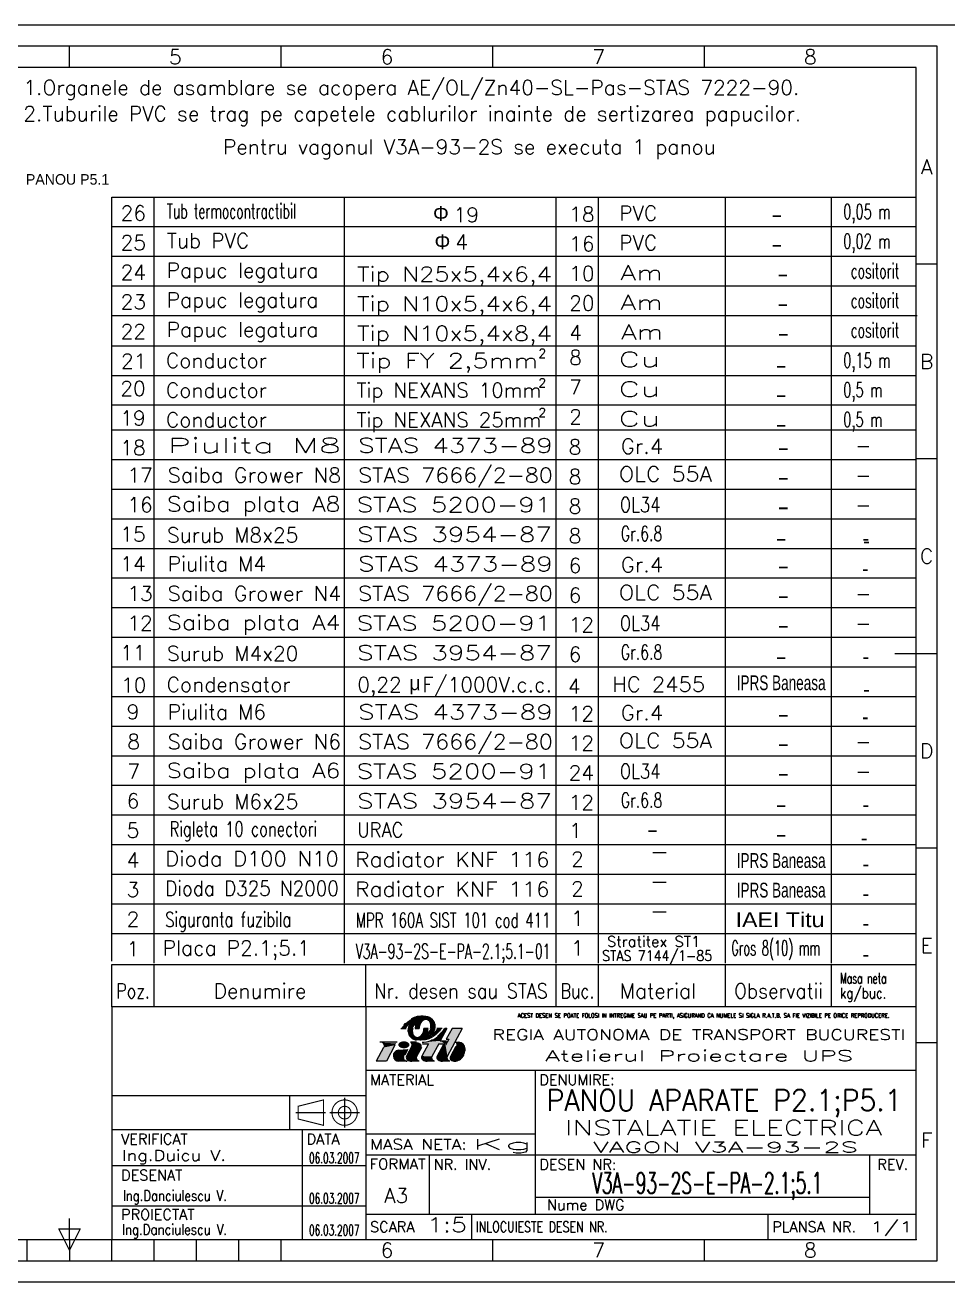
# Model space of a CAD drawing. Header units: millimetres. Extents: x 12 to 642, y 25 to 322.
# Drawn here: x 211.7 to 429.6, y 24.5 to 321.5 of the extents above; entities that cross this region are included whole.
import ezdxf
from ezdxf.enums import TextEntityAlignment as Align

# ---------------------------------------------------------------- set-up
doc = ezdxf.new("R2010")
doc.units = ezdxf.units.MM
doc.layers.add('LIN_GR', color=3, linetype='Continuous')
doc.layers.add('LIN_SUB', color=7, linetype='Continuous')
doc.styles.add('ISO', font='SIMPLEX.shx')
doc.styles.add('ISOCP', font='SIMPLEX.SHX')
doc.styles.add('ROMANC', font='romanc')

# ---------------------------------------------------------------- blocks, each defined once
blk = doc.blocks.new('ind3_12')
at = {"color": 70}
for p, q in [((0, 55), (-190, 55)), ((-190, 55), (-190, 0)), ((-130, 55), (-130, 0)), ((-130, 40), (0, 40)), ((-190, 26), (-130, 26))]:
    blk.add_line(p, q, dxfattribs=at)
at = {"color": 40}
for p, q in [((-121.71, 49.9), (-120.46, 49.9)), ((-118.34, 49.9), (-117.36, 49.9)), ((-115.31, 49.9), (-116.29, 49.9)), ((-111.94, 49.9), (-113.19, 49.9)), ((-112.95, 48.16), (-112.68, 48.4)), ((-112.68, 48.4), (-112.61, 48.47)), ((-110.84, 49.9), (-112.41, 46.97)), ((-110.84, 49.9), (-111.36, 49.9)), ((-109.64, 49.9), (-111.01, 47.32)), ((-107.23, 49.9), (-110.77, 43.26)), ((-107.23, 49.9), (-109.64, 49.9)), ((-125.82, 45.38), (-127.54, 42.15)), ((-122.56, 46.63), (-126.68, 46.63)), ((-123.11, 45.94), (-125.13, 42.15)), ((-120.12, 44.91), (-120.81, 43.6)), ((-119.12, 45.67), (-120.36, 43.36)), ((-118.05, 46.63), (-119.46, 46.63)), ((-116.85, 45.42), (-118, 43.26)), ((-115.18, 46.28), (-116.74, 43.36)), ((-116.7, 46.63), (-116.29, 46.65)), ((-116.6, 46.28), (-115.18, 46.28)), ((-116.29, 46.65), (-115.69, 46.73)), ((-115.69, 46.73), (-115.27, 46.82)), ((-115.27, 46.82), (-114.78, 46.97)), ((-114.78, 46.97), (-114.27, 47.24)), ((-112.77, 46.28), (-114.38, 43.26)), ((-111.75, 45.93), (-113.13, 43.36)), ((-112.77, 46.28), (-111.36, 46.28)), ((-112.41, 46.97), (-110.99, 46.97)), ((-111.75, 45.93), (-111.15, 45.93)), ((-110.99, 46.97), (-111.36, 46.28)), ((-110.41, 47.32), (-111.15, 45.93)), ((-111.01, 47.32), (-110.41, 47.32)), ((-108.74, 45.59), (-109.99, 43.26)), ((-108.78, 46.63), (-108.09, 46.63)), ((-125.13, 42.15), (-127.54, 42.15)), ((-120.23, 42.15), (-122.21, 42.15)), ((-117.39, 42.15), (-119.15, 42.15)), ((-117.39, 42.15), (-117.72, 42.33)), ((-113.77, 42.15), (-115.53, 42.15)), ((-113.77, 42.15), (-114.1, 42.33)), ((-110.16, 42.15), (-111.92, 42.15)), ((-110.16, 42.15), (-110.49, 42.33))]:
    blk.add_line(p, q, dxfattribs=at)
at = {"color": 240}
for p, q in [((-90, 40), (-90, 6)), ((-130, 34), (-190, 34)), ((-148, 34), (-148, 26)), ((-135, 33.5), (-135, 26.5)), ((-146.5, 30), (-139.5, 30)), ((-138.5, 30), (-131.5, 30)), ((-145, 26), (-145, 0)), ((-130, 25), (-90, 25)), ((-130, 20), (0, 20)), ((-115, 20), (-115, 6)), ((-11, 20), (-11, 6)), ((-190, 17.5), (-130, 17.5)), ((-90, 10), (-11, 10)), ((-190, 8), (-130, 8)), ((-130, 6), (0, 6)), ((-105, 6), (-105, 0)), ((-35, 6), (-35, 0))]:
    blk.add_line(p, q, dxfattribs=at)
at = {"color": 40}
for points in [[(-114.74, 49.9, 0.04888), (-114.64, 50.37, 0.067418), (-114.64, 50.71, 0.012512), (-114.71, 51.12, 0.046313), (-114.74, 51.23, 0.02866), (-114.83, 51.43, 0.04799), (-114.9, 51.53, 0.027533), (-115.01, 51.65, 0.02878), (-115.12, 51.74, 0.020408), (-115.27, 51.85, 0.028785), (-115.38, 51.91, 0.02307), (-115.48, 51.96, 0.025276), (-115.58, 51.99, 0.029587), (-115.69, 52.01, 0.0261), (-115.8, 52.02, 0.034106), (-115.93, 52.02, 0.03305), (-116.05, 52, 0.031407), (-116.17, 51.97, 0.027201), (-116.3, 51.91, 0.027571), (-116.45, 51.82, 0.032433), (-116.58, 51.73, 0.017982), (-116.7, 51.62, 0.025528), (-116.79, 51.53, 0.009898), (-116.89, 51.41, 0.014131), (-116.96, 51.31, 0.005952), (-117.02, 51.22, 0.007874), (-117.06, 51.15, 0.013516), (-117.13, 51.03, 0.012262), (-117.2, 50.9, 0.010996), (-117.25, 50.78, 0.020912), (-117.28, 50.71, 0.006638), (-117.28, 50.69, 0.003922), (-117.3, 50.64, 0.014081), (-117.33, 50.52, 0.011261), (-117.36, 50.37, 0.018498), (-117.36, 50.34, 0.00311), (-117.38, 50.18, 0.039527), (-117.38, 50.07, 0.0256), (-117.36, 49.9)], [(-113.68, 49.9, 0.047001), (-113.61, 50.39, 0.072657), (-113.64, 50.71, 0.024176), (-113.81, 51.3, 0.05712), (-113.92, 51.53, 0.02409), (-114.05, 51.71, 0.014395), (-114.28, 51.99, 0.046768), (-114.45, 52.15, 0.031027), (-114.74, 52.35)], [(-119.97, 49.9, 0.047001), (-120.05, 49.4, 0.072657), (-120.01, 49.08, 0.024176), (-119.84, 48.49, 0.05712), (-119.73, 48.26, 0.02409), (-119.6, 48.09, 0.014395), (-119.38, 47.81, 0.046768), (-119.2, 47.65, 0.031027), (-118.91, 47.44)], [(-118.91, 49.9, 0.04888), (-119.02, 49.43, 0.067418), (-119.01, 49.08, 0.012512), (-118.94, 48.67, 0.046313), (-118.91, 48.56, 0.02866), (-118.82, 48.37, 0.04799), (-118.75, 48.26, 0.027533), (-118.64, 48.15, 0.02878), (-118.53, 48.05, 0.020408), (-118.39, 47.95, 0.028785), (-118.28, 47.88, 0.02307), (-118.17, 47.84, 0.025276), (-118.07, 47.8, 0.029587), (-117.97, 47.78, 0.0261), (-117.85, 47.77, 0.034106), (-117.73, 47.77, 0.03305), (-117.6, 47.79, 0.031407), (-117.48, 47.83, 0.027201), (-117.36, 47.88, 0.027571), (-117.2, 47.97, 0.032433), (-117.07, 48.06, 0.017982), (-116.95, 48.18, 0.025528), (-116.87, 48.26, 0.009898), (-116.76, 48.39, 0.014131), (-116.7, 48.48, 0.005952), (-116.63, 48.57, 0.007874), (-116.59, 48.64, 0.013516), (-116.52, 48.76, 0.012262), (-116.45, 48.9, 0.010996), (-116.4, 49.02, 0.020912), (-116.38, 49.08, 0.006638), (-116.37, 49.11, 0.003922), (-116.35, 49.16, 0.014081), (-116.32, 49.28, 0.011261), (-116.29, 49.42, 0.018498), (-116.29, 49.45, 0.00311), (-116.27, 49.61, 0.039527), (-116.27, 49.73, 0.0256), (-116.29, 49.9)]]:
    blk.add_lwpolyline(points, format="xyb", dxfattribs=at)
at = {"color": 40, "flags": 128}
blk.add_lwpolyline([(-108.71, 42.18, 0.07519), (-108.1, 42.37, 0.103495), (-107.27, 43.01, 0.091904), (-106.74, 43.94, 0.085107), (-106.54, 45.08, 0.085107)], format="xyb", dxfattribs=at)
at = {"color": 240}
for points in [[(-146, 31.5, 0.25, 0.25, 0), (-140, 33, 0.25, 0.25, 0), (-140, 27, 0.25, 0.25, 0), (-146, 28.5, 0.25, 0.25, 0)], [(-135, 31.5, 0.25, 0.25, 1), (-135, 28.5, 0.25, 0.25, 1)]]:
    blk.add_lwpolyline(points, format="xyseb", close=True, dxfattribs=at)
blk.add_lwpolyline([(-135, 33, 0.25, 0.25, 1), (-135, 27, 0.25, 0.25, 1), (-135, 33, 0.25, 0.25, 1)], format="xyseb", dxfattribs=at)
at = {"color": 40}
for centre, radius, start, end in [((-96.55, 26.7), 34.29, 134.6817, 135.4865), ((-117.71, 49.53), 2.3, 144.0002, 170.76), ((-117.8, 49.83), 2.74, 113.911, 122.24), ((-115.81, 45.34), 7.65, 108.9325, 113.911), ((-115.07, 49.86), 3.27, 161.7905, 179.2848), ((-117.59, 50.52), 2.17, 96.8211, 108.9325), ((-116.41, 40.67), 12.1, 91.6964, 96.8211), ((-116.61, 47.25), 5.51, 78.6042, 91.6964), ((-116, 50.28), 2.42, 58.8019, 78.6042), ((-118.58, 49.94), 3.27, 341.7905, 359.2848), ((-115.94, 50.27), 2.3, 324.0002, 350.76), ((-145.94, 81.79), 47.13, 315, 315.973), ((-113.12, 49.86), 0.893, 316.8981, 318.6566), ((-115.09, 51.98), 4.23, 315.973, 321.3402), ((-122.28, 57.73), 13.43, 321.3402, 324.353), ((-122.21, 43.44), 1.29, 94.5979, 270), ((-177.94, 750.15), 707.62, 274.50891, 274.68697), ((-119.73, 46), 0.689, 331.9275, 66.4849), ((-117.66, 49.52), 2.42, 238.8019, 258.6042), ((-108.09, 45.08), 1.55, 0, 90), ((-120.23, 42.84), 0.689, 201.8729, 270), ((-119.75, 43.03), 0.689, 151.9275, 234.4615), ((-119.15, 43.87), 1.72, 234.4615, 270), ((-117.39, 42.94), 0.689, 151.9275, 241.9275), ((-116.14, 43.03), 0.689, 151.9275, 234.4615), ((-115.53, 43.87), 1.72, 234.4615, 270), ((-113.78, 42.94), 0.689, 151.9275, 241.9275), ((-112.52, 43.03), 0.689, 151.9275, 234.4615), ((-111.92, 43.87), 1.72, 234.4615, 270), ((-110.16, 42.94), 0.689, 151.9275, 241.9275), ((-109.38, 42.94), 0.689, 151.9275, 242.7821), ((-108.99, 43.7), 1.55, 242.7821, 280.2311)]:
    blk.add_arc(centre, radius, start, end, dxfattribs=at)
blk.add_point((0, 0))
for points in [[(-121.71, 49.9), (-120.46, 49.9), (-121.21, 50.52), (-120.18, 50.33)], [(-121.21, 50.52), (-120.18, 50.33), (-120.72, 51.03), (-119.93, 50.59)], [(-120.72, 51.03), (-119.93, 50.59), (-120.22, 51.49), (-119.57, 50.88)], [(-120.22, 51.49), (-119.57, 50.88), (-119.6, 51.93), (-118.18, 50.88)], [(-119.57, 50.88), (-118.18, 50.88), (-119.84, 50.38), (-118.6, 50.45)], [(-119.6, 51.93), (-118.18, 50.88), (-118.87, 52.35), (-118.18, 50.88)], [(-118.87, 52.35), (-118.18, 50.88), (-118.21, 52.6), (-118.18, 50.88)], [(-117.31, 50.61), (-118.27, 50.54), (-117.37, 50.27), (-118.32, 50.22)], [(-117.09, 51.1), (-118.18, 50.88), (-117.31, 50.61), (-118.27, 50.54)], [(-118.21, 52.6), (-118.18, 50.88), (-117.81, 52.68), (-118.18, 50.88)], [(-116.87, 52.76), (-118.18, 50.88), (-116.31, 52.75), (-118.18, 50.88)], [(-117.81, 52.68), (-118.18, 50.88), (-116.87, 52.76), (-118.18, 50.88)], [(-116.08, 51.99), (-116.31, 52.75), (-116.62, 51.7), (-118.18, 50.88)], [(-116.62, 51.7), (-118.18, 50.88), (-117.09, 51.1), (-118.18, 50.88)], [(-115.84, 51.99), (-116.08, 51.99), (-116.32, 51.86)], [(-116.31, 52.75), (-115.41, 52.63), (-115.84, 52.71)], [(-115.54, 51.98), (-115.41, 52.63), (-116.08, 51.99), (-116.31, 52.75)], [(-115.84, 51.99), (-115.54, 51.98), (-115.91, 51.97), (-115.51, 51.96)], [(-115.73, 51.96), (-115.33, 51.85), (-115.51, 51.96)], [(-115.09, 51.72), (-114.87, 52.42), (-115.54, 51.98), (-115.41, 52.63)], [(-115.41, 52.63), (-114.87, 52.42), (-115.11, 52.53)], [(-114.87, 51.48), (-114.18, 51.87), (-115.09, 51.72), (-114.87, 52.42)], [(-114.87, 52.42), (-114.18, 51.87), (-114.48, 52.17)], [(-114.68, 50.99), (-113.86, 51.41), (-114.87, 51.48), (-114.18, 51.87)], [(-114.63, 50.55), (-113.67, 50.85), (-114.68, 50.99), (-113.86, 51.41)], [(-114.65, 50.25), (-113.62, 50.26), (-114.63, 50.55), (-113.67, 50.85)], [(-113.67, 50.85), (-113.62, 50.26), (-113.61, 50.56)], [(-119.97, 49.9), (-118.91, 49.9), (-120.05, 49.4), (-119, 49.53)], [(-120.05, 49.4), (-119, 49.53), (-119.94, 48.79), (-119, 49.02)], [(-120.05, 49.4), (-119.94, 48.79), (-120.04, 49.24)], [(-120.04, 49.24), (-119.94, 48.79), (-120.03, 49.13)], [(-119.84, 50.38), (-118.6, 50.45), (-119.97, 49.9), (-118.91, 49.9)], [(-119.94, 48.79), (-119, 49.02), (-119.72, 48.25), (-118.92, 48.6)], [(-119.72, 48.25), (-118.92, 48.6), (-119.33, 47.76), (-118.75, 48.27)], [(-119.33, 47.76), (-118.75, 48.27), (-118.77, 47.37), (-118.43, 47.98)], [(-118.77, 47.37), (-118.43, 47.98), (-118.32, 47.19), (-118.12, 47.82)], [(-117.37, 50.27), (-118.32, 50.22), (-117.36, 49.9), (-118.34, 49.9)], [(-118.32, 47.19), (-118.12, 47.82), (-117.71, 47.07), (-117.72, 47.77)], [(-117.71, 47.07), (-117.72, 47.77), (-117.14, 47.03), (-117.33, 47.9)], [(-117.14, 47.03), (-117.33, 47.9), (-116.45, 47.06), (-117.04, 48.09)], [(-116.45, 47.06), (-117.04, 48.09), (-115.94, 47.1), (-116.74, 48.42)], [(-116.7, 48.48), (-115.12, 47.31), (-116.74, 48.42)], [(-116.7, 48.48), (-116.7, 48.48), (-116.74, 48.42)], [(-115.94, 47.1), (-116.74, 48.42), (-115.12, 47.31), (-116.74, 48.42)], [(-116.45, 48.9), (-115.12, 47.31), (-116.7, 48.48)], [(-116.4, 49.03), (-115.48, 48.92), (-116.45, 48.9), (-115.12, 47.31)], [(-116.29, 49.44), (-115.35, 49.44), (-116.4, 49.03), (-115.48, 48.92)], [(-116.29, 49.9), (-115.31, 49.9), (-116.29, 49.44), (-115.35, 49.44)], [(-115.48, 48.92), (-114.09, 48.92), (-115.01, 49.4), (-113.85, 49.33)], [(-115.48, 48.92), (-114.59, 48.13), (-115.12, 47.31)], [(-115.48, 48.92), (-114.09, 48.92), (-114.18, 47.78), (-115.12, 47.31)], [(-115.01, 49.4), (-113.85, 49.33), (-114.75, 49.87), (-113.72, 49.72)], [(-114.75, 49.87), (-113.72, 49.72), (-114.65, 50.25), (-113.62, 50.26)], [(-114.09, 48.92), (-114.18, 47.78), (-114.59, 48.13)], [(-114.09, 48.92), (-113.61, 48.17), (-114.18, 47.78)], [(-113.69, 49.23), (-112.95, 48.75), (-114.09, 48.92), (-113.61, 48.17)], [(-113.49, 47.75), (-113.9, 47.46), (-112.41, 46.97)], [(-113.4, 49.55), (-112.44, 49.28), (-113.69, 49.23), (-112.95, 48.75)], [(-113.03, 48.1), (-112.41, 46.97), (-113.49, 47.75), (-112.41, 46.97)], [(-113.19, 49.9), (-111.94, 49.9), (-113.4, 49.55), (-112.44, 49.28)], [(-112.65, 48.42), (-112.41, 46.97), (-113.03, 48.1), (-112.41, 46.97)], [(-112.22, 48.86), (-112.41, 46.97), (-112.65, 48.42), (-112.41, 46.97)], [(-111.36, 49.9), (-110.84, 49.9), (-111.76, 49.37), (-112.41, 46.97)], [(-111.76, 49.37), (-112.41, 46.97), (-112.22, 48.86), (-112.41, 46.97)], [(-110.41, 47.32), (-107.23, 49.9), (-111.15, 45.93), (-110.73, 43.34)], [(-109.64, 49.9), (-107.23, 49.9), (-111.01, 47.32), (-110.41, 47.32)], [(-125.82, 45.38), (-123.11, 45.94), (-127.54, 42.15), (-125.13, 42.15)], [(-126.68, 46.63), (-122.56, 46.63), (-126.26, 46.53), (-122.84, 46.34)], [(-126.26, 46.53), (-122.84, 46.34), (-125.96, 46.29), (-123.05, 46.05)], [(-123.05, 46.05), (-125.96, 46.29), (-123.11, 45.94), (-125.77, 45.87)], [(-125.76, 45.63), (-123.11, 45.94), (-125.82, 45.38)], [(-125.77, 45.87), (-123.11, 45.94), (-125.76, 45.63), (-123.11, 45.94)], [(-122.31, 44.73), (-120.12, 44.91), (-123.17, 44.3), (-120.81, 43.6)], [(-122.31, 44.73), (-123.17, 44.3), (-122.7, 44.64), (-123.04, 44.43)], [(-122.28, 46.18), (-122.28, 45.84), (-122.31, 46.03)], [(-122.2, 46.34), (-122.22, 45.73), (-122.28, 46.18), (-122.28, 45.84)], [(-122.07, 46.5), (-122.04, 45.53), (-122.2, 46.34), (-122.22, 45.73)], [(-121.94, 46.59), (-121.9, 45.43), (-122.07, 46.5), (-122.04, 45.53)], [(-121.78, 46.68), (-121.71, 45.34), (-121.94, 46.59), (-121.9, 45.43)], [(-121.62, 46.75), (-121.56, 45.28), (-121.78, 46.68), (-121.71, 45.34)], [(-121.46, 46.79), (-121.43, 45.25), (-121.62, 46.75), (-121.56, 45.28)], [(-121.33, 46.82), (-121.31, 45.23), (-121.46, 46.79), (-121.43, 45.25)], [(-121.21, 46.83), (-121.2, 45.22), (-121.33, 46.82), (-121.31, 45.23)], [(-121.21, 46.83), (-121.1, 46.84), (-121.09, 45.21)], [(-121.09, 45.21), (-120.9, 45.21), (-121.21, 46.83), (-121.2, 45.22)], [(-121.1, 46.84), (-120.91, 46.84), (-121.09, 45.21), (-120.9, 45.21)], [(-120.9, 45.21), (-120.91, 46.84), (-120.81, 45.22), (-120.81, 46.83)], [(-120.81, 45.22), (-120.81, 46.83), (-120.68, 45.23), (-120.69, 46.82)], [(-120.68, 45.23), (-120.69, 46.82), (-120.56, 45.25), (-120.55, 46.79)], [(-120.56, 45.25), (-120.55, 46.79), (-120.42, 45.29), (-120.43, 46.76)], [(-120.42, 45.29), (-120.43, 46.76), (-120.27, 45.34), (-120.27, 46.7)], [(-120.36, 43.36), (-116.85, 45.42), (-120.42, 42.88), (-118, 43.26)], [(-119.12, 45.67), (-116.78, 45.9), (-120.36, 43.36), (-116.85, 45.42)], [(-120.27, 45.34), (-120.27, 46.7), (-120.14, 45.41), (-120.13, 46.63)], [(-120.14, 45.41), (-120.13, 46.63), (-119.97, 45.52), (-119.99, 46.54)], [(-119.97, 45.52), (-119.99, 46.54), (-119.84, 45.65), (-119.88, 46.44)], [(-119.84, 45.65), (-119.88, 46.44), (-119.74, 45.8), (-119.77, 46.3)], [(-119.74, 45.8), (-119.77, 46.3), (-119.71, 45.9), (-119.72, 46.2)], [(-119.72, 46.2), (-119.71, 45.9), (-119.7, 46.13), (-119.69, 46.02)], [(-119.46, 46.63), (-118.05, 46.63), (-119.08, 46.21), (-117.05, 46.31)], [(-119.25, 46.4), (-119.09, 46.04), (-119.08, 46.21)], [(-119.08, 46.21), (-117.05, 46.31), (-119.12, 45.67), (-116.78, 45.9)], [(-118.05, 46.63), (-117.05, 46.31), (-117.7, 46.59), (-117.41, 46.5)], [(-117.05, 46.31), (-116.78, 45.9), (-116.88, 46.12)], [(-116.78, 45.9), (-116.85, 45.42), (-116.77, 45.67)], [(-115.18, 46.28), (-112.77, 46.28), (-116.74, 43.36), (-114.38, 43.26)], [(-116.22, 46.66), (-116.7, 46.63), (-116.6, 46.28)], [(-116.6, 46.28), (-111.36, 46.28), (-116.22, 46.66), (-112.41, 46.97)], [(-116.22, 46.66), (-115.25, 46.82), (-115, 46.76)], [(-115.25, 46.82), (-114.79, 46.97), (-115, 46.76)], [(-115, 46.76), (-115, 46.76), (-114.79, 46.97), (-114.45, 46.8)], [(-114.35, 47.19), (-112.41, 46.97), (-114.79, 46.97), (-114.45, 46.8)], [(-113.9, 47.46), (-112.41, 46.97), (-114.35, 47.19), (-112.41, 46.97)], [(-111.75, 45.93), (-111.15, 45.93), (-113.13, 43.36), (-110.77, 43.26)], [(-112.41, 46.97), (-110.99, 46.97), (-111.36, 46.28)], [(-111.15, 45.93), (-110.77, 43.26), (-110.73, 43.34)], [(-109.99, 43.26), (-108.74, 45.59), (-106.74, 43.94)], [(-108.78, 46.63), (-108.43, 46.63), (-108.69, 46.43), (-108.49, 46.44)], [(-108.74, 45.59), (-108.09, 46.63), (-108.66, 45.8)], [(-108.74, 45.59), (-106.98, 46.16), (-108.09, 46.63)], [(-108.74, 45.59), (-106.54, 45.08), (-106.98, 46.16)], [(-108.74, 45.59), (-106.74, 43.94), (-106.54, 45.08)], [(-108.69, 46.43), (-108.49, 46.44), (-108.64, 46.23), (-108.56, 46.21)], [(-108.43, 46.63), (-108.63, 46.02), (-108.09, 46.63), (-108.66, 45.8)], [(-108.66, 45.8), (-108.66, 45.8), (-108.43, 46.63), (-108.63, 46.02)], [(-108.64, 46.23), (-108.56, 46.21), (-108.63, 46.02)], [(-108.09, 46.63), (-106.98, 46.16), (-107.61, 46.55), (-107.23, 46.37)], [(-106.98, 46.16), (-106.54, 45.08), (-106.83, 45.98), (-106.62, 45.57)], [(-106.54, 45.08), (-106.74, 43.94), (-106.59, 44.51)], [(-123.17, 44.3), (-120.81, 43.6), (-123.49, 43.38), (-120.95, 43.16)], [(-123.17, 44.3), (-123.49, 43.38), (-123.29, 44.14), (-123.45, 43.79)], [(-123.49, 43.38), (-120.95, 43.16), (-123.49, 43.38), (-120.87, 42.58)], [(-123.49, 43.38), (-123.1, 42.51), (-123.42, 43), (-123.25, 42.69)], [(-123.49, 43.38), (-120.87, 42.58), (-123.1, 42.51), (-120.62, 42.27)], [(-123.1, 42.51), (-122.21, 42.15), (-122.93, 42.37), (-122.61, 42.22)], [(-123.1, 42.51), (-120.62, 42.27), (-122.21, 42.15), (-120.23, 42.15)], [(-120.42, 42.88), (-120.36, 43.36), (-120.43, 43.1)], [(-120.42, 42.88), (-118, 43.26), (-120.15, 42.47), (-118.06, 42.75)], [(-120.15, 42.47), (-120.42, 42.88), (-120.32, 42.64)], [(-120.15, 42.47), (-118.06, 42.75), (-119.15, 42.15), (-117.72, 42.33)], [(-119.15, 42.15), (-120.15, 42.47), (-119.72, 42.25)], [(-119.15, 42.15), (-117.72, 42.33), (-117.39, 42.15)], [(-118.02, 43.03), (-117.9, 42.55), (-118.06, 42.75)], [(-116.74, 43.36), (-116.81, 42.88), (-116.82, 43.14)], [(-116.74, 43.36), (-114.38, 43.26), (-116.81, 42.88), (-114.44, 42.75)], [(-116.52, 42.46), (-116.81, 42.88), (-116.71, 42.66)], [(-116.81, 42.88), (-114.44, 42.75), (-116.52, 42.46), (-114.12, 42.34)], [(-115.53, 42.15), (-116.54, 42.47), (-116.1, 42.25)], [(-116.52, 42.46), (-114.12, 42.34), (-115.53, 42.15), (-113.77, 42.15)], [(-114.42, 42.94), (-114.29, 42.55), (-114.44, 42.75)], [(-114.36, 43.31), (-114.4, 43.15), (-114.38, 43.26)], [(-113.13, 43.36), (-113.19, 42.89), (-113.2, 43.13)], [(-113.13, 43.36), (-110.77, 43.26), (-113.19, 42.89)], [(-113.19, 42.89), (-110.77, 43.26), (-110.82, 42.72)], [(-112.92, 42.47), (-113.19, 42.89), (-113.1, 42.66)], [(-113.19, 42.89), (-110.82, 42.72), (-112.92, 42.47)], [(-112.92, 42.47), (-110.82, 42.72), (-111.92, 42.15)], [(-111.92, 42.15), (-112.92, 42.47), (-112.49, 42.25)], [(-110.82, 42.72), (-111.92, 42.15), (-110.49, 42.33)], [(-110.49, 42.33), (-110.16, 42.15), (-111.92, 42.15)], [(-110.8, 42.98), (-110.66, 42.53), (-110.82, 42.72)], [(-110.73, 43.34), (-110.78, 43.14), (-110.77, 43.26)], [(-109.99, 43.26), (-110.04, 42.73), (-110.07, 42.99)], [(-110.04, 42.73), (-109.99, 43.26), (-109.7, 42.32)], [(-109.7, 42.32), (-110.04, 42.73), (-109.91, 42.5)], [(-109.99, 43.26), (-107.27, 43.01), (-106.74, 43.94)], [(-109.99, 43.26), (-108.1, 42.37), (-107.27, 43.01)], [(-109.99, 43.26), (-108.71, 42.18), (-108.1, 42.37)], [(-109.99, 43.26), (-109.7, 42.32), (-108.71, 42.18)], [(-108.71, 42.18), (-109.7, 42.32), (-109.23, 42.17)], [(-109.7, 42.32), (-109.7, 42.32), (-108.71, 42.18)], [(-107.27, 43.01), (-108.1, 42.37), (-107.66, 42.64)], [(-106.74, 43.94), (-107.27, 43.01), (-106.96, 43.45)]]:
    blk.add_solid(points, dxfattribs=at)
at = {"color": 40, "style": 'ISO', "width": 0.77078}
blk.add_text('ACEST DESEN SE POATE FOLOSI IN INTREGIME SAU PE PARTI, ASIGURAND CA NUMELE SI SIGLA R.A.T.B. SA FIE VIZIBILE PE ORICE REPRODUCERE.', height=1, dxfattribs=at).set_placement((-94.13, 52.45), (-6.3, 52.45), align=Align.FIT)
at = {"color": 240}
for s, style, width, p, p2 in [('REGIA AUTONOMA DE TRANSPORT BUCURESTI', 'ROMANC', 1.063101, (-100.04, 47.17), (-2.58, 47.17)), ('Atelierul Proiectare UPS', 'ROMANC', 1.425107, (-87.65, 42.18), (-14.86, 42.18)), ('MASA NETA:', 'ISO', 1.009422, (-129, 21.25), (-106.17, 21.25)), ('FORMAT', 'ISO', 0.917397, (-129.11, 16.61), (-115.89, 16.61)), ('INLOCUIESTE DESEN NR.', 'ISO', 0.687691, (-104, 1.75), (-72.89, 1.75))]:
    blk.add_text(s, height=2.5, dxfattribs=dict(at, style=style, width=width)).set_placement(p, p2, align=Align.FIT)
at = {"color": 240, "style": 'ISO'}
for s, p in [('MATERIAL', (-129, 36.5)), ('DENUMIRE:', (-89, 36.5)), ('VERIFICAT', (-187.81, 22.5)), ('DATA', (-144, 22.5)), ('NR. INV.', (-114, 16.5)), ('DESEN NR:', (-89, 16.5)), ('DESENAT', (-187.81, 13.97)), ('PROIECTAT', (-187.81, 4.66)), ('SCARA', (-129, 1.75)), ('PLANSA NR.', (-34, 1.75))]:
    blk.add_text(s, height=2.5, dxfattribs=at).set_placement(p)
blk.add_text('REV.', height=2.5, dxfattribs=at).set_placement((-5.5, 17.75), align=Align.MIDDLE)
at = {"color": 50, "style": 'ISO'}
for tag, height, width, p, p2 in [('MATERIAL', 3.5, 1.837708, (-127.1, 31.84), (-91.87, 31.84)), ('STAS_MATERIAL', 3.5, 2.784754, (-126.09, 25.95), (-91.75, 25.95)), ('ANSAMBLU', 3.5, 2.48631, (-83.01, 24.67), (-8.01, 24.67)), ('VERIFICAT', 2.5, 0.86708, (-187.61, 18.63), (-163.04, 18.63)), ('DESENAT', 2.5, 1.026691, (-187.39, 9.14), (-162.83, 9.14)), ('PROIECTAT', 2.5, 1.037581, (-187.61, 1.12), (-162.78, 1.12)), ('SCARA', 3.5, 1.565143, (-115.5, 1.75), (-106.11, 1.75))]:
    blk.add_attdef(tag, text='', height=height, dxfattribs=dict(at, width=width)).set_placement(p, p2, align=Align.FIT)
at = {"color": 70, "style": 'ISO'}
for tag, width, p, p2 in [('DENUMIRE_DESEN', 1.844561, (-87.29, 30.44), (-3.41, 30.44)), ('NUMAR_DESEN', 1.112195, (-76.49, 10.87), (-22.2, 10.87))]:
    blk.add_attdef(tag, text='', height=5, dxfattribs=dict(at, width=width)).set_placement(p, p2, align=Align.FIT)
at = {"color": 240, "style": 'ISO'}
for tag, width, p, p2 in [('MASA', 3.701178, (-105.03, 21.25), (-90.49, 21.25)), ('SUBANSAMBLU', 3.628523, (-76.35, 20.58), (-13.71, 20.58)), ('DATA', 0.588678, (-143.42, 18.04), (-131.51, 18.04)), ('DATA', 0.588678, (-143.42, 8.49), (-131.51, 8.49)), ('DATA', 0.588678, (-143.42, 0.97), (-131.51, 0.97)), ('PLANSA', 1.983142, (-10.91, 1.75), (-0.76, 1.75))]:
    blk.add_attdef(tag, text='', height=2.5, dxfattribs=dict(at, width=width)).set_placement(p, p2, align=Align.FIT)
at = {"color": 50, "style": 'ISO'}
blk.add_attdef('FORMAT', text='', height=3.5, dxfattribs=at).set_placement((-122.83, 8.67), align=Align.CENTER)
at = {"color": 240, "style": 'ISO'}
blk.add_attdef('NUME_DWG', (-87.2, 6.95), '', height=2.5, dxfattribs=at)

msp = doc.modelspace()

# ---------------------------------------------------------------- linework, layer by layer
at = {"color": 240}
for p, q in [((432.137, 321.527), (12.137, 321.527)), ((427.137, 316.527), (17.137, 316.527)), ((427.137, 29.527), (427.137, 316.527)), ((232.137, 280.9001), (422.2471, 280.9001)), ((232.137, 273.9001), (422.2471, 273.9001)), ((232.137, 266.9001), (422.2471, 266.9001)), ((232.137, 259.9001), (422.2471, 259.9001)), ((232.2471, 252.9001), (422.3573, 252.9001)), ((232.137, 245.7649), (422.2471, 245.7649)), ((232.137, 238.7649), (422.2471, 238.7649)), ((232.137, 231.7649), (422.2471, 231.7649)), ((232.137, 225.879), (422.2471, 225.879)), ((232.137, 218.879), (422.2471, 218.879)), ((232.137, 211.879), (422.2471, 211.879)), ((232.137, 204.879), (422.2471, 204.879)), ((232.137, 197.879), (422.2471, 197.879)), ((232.137, 190.879), (422.2471, 190.879)), ((232.137, 183.879), (422.2471, 183.879)), ((232.137, 176.879), (422.2471, 176.879)), ((232.137, 169.879), (422.2471, 169.879)), ((232.137, 162.879), (422.2471, 162.879)), ((232.137, 155.879), (422.2471, 155.879)), ((232.137, 148.879), (422.2471, 148.879)), ((232.137, 141.879), (422.2471, 141.879)), ((232.137, 134.879), (422.2471, 134.879)), ((232.137, 127.879), (422.2471, 127.879)), ((232.137, 120.879), (422.2471, 120.879)), ((232.137, 113.879), (422.2471, 113.879)), ((232.137, 106.879), (422.2471, 106.879)), ((17.137, 29.527), (427.137, 29.527)), ((12.137, 24.527), (432.137, 24.527))]:
    msp.add_line(p, q, dxfattribs=at)
at = {"color": 70}
for p, q in [((222.137, 311.527), (222.137, 316.527)), ((272.137, 311.527), (272.137, 316.527)), ((322.137, 311.527), (322.137, 316.527)), ((372.137, 311.527), (372.137, 316.527)), ((422.137, 311.527), (22.137, 311.527)), ((422.137, 34.527), (422.137, 311.527)), ((427.137, 265.027), (422.137, 265.027)), ((427.137, 219.027), (422.137, 219.027)), ((417.137, 173.027), (427.137, 173.027)), ((427.137, 127.027), (422.137, 127.027)), ((427.137, 81.027), (422.137, 81.027)), ((222.137, 34.527), (222.137, 39.527)), ((219.637, 37.027), (224.637, 37.027)), ((222.137, 32.027), (219.637, 37.027)), ((224.637, 37.027), (222.137, 32.027)), ((22.137, 34.527), (422.137, 34.527)), ((212.137, 29.527), (212.137, 34.527)), ((222.137, 34.527), (222.137, 29.527)), ((232.137, 29.527), (232.137, 34.527)), ((242.137, 29.527), (242.137, 34.527)), ((252.137, 29.527), (252.137, 34.527)), ((262.137, 29.527), (262.137, 34.527)), ((272.137, 29.527), (272.137, 34.527)), ((322.137, 29.527), (322.137, 34.527)), ((372.137, 29.527), (372.137, 34.527)), ((172.137, 29.527), (272.137, 29.527))]:
    msp.add_line(p, q, dxfattribs=at)
for points in [[(232.137, 100.3073), (232.137, 280.9001)], [(242.137, 99.879), (242.137, 280.9001)], [(287.137, 99.879), (287.137, 280.9001)], [(337.137, 99.879), (337.137, 280.9001)], [(347.137, 99.879), (347.137, 280.9001)], [(377.137, 99.879), (377.137, 280.9001)], [(402.137, 99.879), (402.137, 280.9001)]]:
    msp.add_lwpolyline(points, dxfattribs=at)
at = {"color": 3}
for points in [[(232.137, 99.527), (422.137, 99.527)], [(232.137, 89.527), (232.137, 99.527)], [(242.137, 89.527), (242.137, 99.527)], [(292.137, 89.527), (292.137, 99.527)], [(337.137, 89.527), (337.137, 99.527)], [(347.137, 89.527), (347.137, 99.527)], [(377.137, 89.527), (377.137, 99.527)], [(402.137, 89.527), (402.137, 99.527)]]:
    msp.add_lwpolyline(points, dxfattribs=at)

# ---------------------------------------------------------------- block references
at = {"color": 1}
ref = msp.add_blockref('ind3_12', (422.137, 34.527), dxfattribs=at)
ref.add_attrib('DENUMIRE_DESEN', 'PANOU APARATE P2.1;P5.1', dxfattribs={"color": 70, "height": 5, "style": 'ISO', "width": 0.821238}).set_placement((334.8457, 64.9651), (418.7293, 64.9651), align=Align.FIT)
ref.add_attrib('ANSAMBLU', 'INSTALATIE ELECTRICA', dxfattribs={"color": 50, "height": 3.5, "style": 'ISO', "width": 1.27485}).set_placement((339.1271, 59.2017), (414.1308, 59.2017), align=Align.FIT)
ref.add_attrib('SUBANSAMBLU', 'VAGON V3A-93-2S', dxfattribs={"color": 240, "height": 2.5, "style": 'ISO', "width": 1.675592}).set_placement((345.7871, 55.1067), (408.4223, 55.1067), align=Align.FIT)
ref.add_attrib('NUMAR_DESEN', 'V3A-93-2S-E-PA-2.1;5.1', dxfattribs={"color": 70, "height": 5, "style": 'ISO', "width": 0.531469}).set_placement((345.6519, 45.4001), (399.9376, 45.4001), align=Align.FIT)
ref.add_attrib('NUME_DWG', 'Nume DWG', (334.9399, 41.4767), dxfattribs={"color": 240, "height": 2.5, "style": 'ISO'})
ref.add_attrib('PLANSA', '1/1', dxfattribs={"color": 240, "height": 2.5, "style": 'ISO', "width": 1.983142}).set_placement((411.2291, 36.277), (421.3809, 36.277), align=Align.FIT)
ref.add_attrib('FORMAT', 'A3', dxfattribs={"color": 50, "height": 3.5, "style": 'ISO'}).set_placement((299.3029, 43.1962), align=Align.CENTER)
ref.add_attrib('SCARA', '1:5', dxfattribs={"color": 50, "height": 3.5, "style": 'ISO', "width": 1.252114}).set_placement((306.6389, 36.277), (316.0298, 36.277), align=Align.FIT)
ref.add_attrib('MASA', 'Kg', dxfattribs={"color": 240, "height": 2.5, "style": 'ISO', "width": 3.701178}).set_placement((317.1022, 55.777), (331.6426, 55.777), align=Align.FIT)
ref.add_attrib('VERIFICAT', 'Ing.Duicu V.', dxfattribs={"color": 50, "height": 2.5, "style": 'ISO', "width": 1.133873}).set_placement((234.5309, 53.1593), (259.0982, 53.1593), align=Align.FIT)
ref.add_attrib('DATA', '06.03.2007', dxfattribs={"color": 240, "height": 2.5, "style": 'ISO', "width": 0.575145}).set_placement((278.7158, 52.5633), (290.6295, 52.5633), align=Align.FIT)
ref.add_attrib('DESENAT', 'Ing.Danciulescu V.', dxfattribs={"color": 50, "height": 2.5, "style": 'ISO', "width": 0.734395}).set_placement((234.7445, 43.662), (259.3118, 43.662), align=Align.FIT)
ref.add_attrib('DATA', '06.03.2007', dxfattribs={"color": 240, "height": 2.5, "style": 'ISO', "width": 0.575145}).set_placement((278.7158, 43.0155), (290.6295, 43.0155), align=Align.FIT)
ref.add_attrib('PROIECTAT', 'Ing.Danciulescu V.', dxfattribs={"color": 50, "height": 2.5, "style": 'ISO', "width": 0.742185}).set_placement((234.5309, 35.6431), (259.3588, 35.6431), align=Align.FIT)
ref.add_attrib('DATA', '06.03.2007', dxfattribs={"color": 240, "height": 2.5, "style": 'ISO', "width": 0.575145}).set_placement((278.7158, 35.4967), (290.6295, 35.4967), align=Align.FIT)

# ---------------------------------------------------------------- texts
at = {"color": 50, "style": 'ISO'}
for s, p in [('5', (247.137, 314.027)), ('6', (297.137, 314.027)), ('7', (347.137, 314.027)), ('8', (397.137, 314.027)), ('A', (424.637, 288.027)), ('B', (424.637, 242.027)), ('C', (424.637, 196.027)), ('D', (424.637, 150.027)), ('E', (424.637, 104.027)), ('F', (424.637, 58.027)), ('6', (297.137, 32.027)), ('7', (347.137, 32.027)), ('8', (397.137, 32.027))]:
    msp.add_text(s, height=3.5, dxfattribs=at).set_placement(p, align=Align.MIDDLE)
at = {"color": 2}
msp.add_text('PANOU P5.1', height=2.5, dxfattribs=at).set_placement((211.83, 283.8205))
at = {"color": 50}
for s, width, p, p2 in [('    -    ', 0.666667, (378.7309, 275.0033), (399.7309, 275.0033)), ('    -    ', 0.666667, (378.7309, 268.0033), (399.7309, 268.0033)), ('    -    ', 0.666667, (380.1428, 261.0033), (401.1428, 261.0033)), ('    -    ', 0.666667, (380.1428, 254.0033), (401.1428, 254.0033)), ('    -    ', 0.666667, (380.2529, 247.0033), (401.2529, 247.0033)), ('    -    ', 0.666667, (379.7526, 239.4571), (400.7526, 239.4571)), ('    -    ', 0.666667, (379.7526, 232.4571), (400.7526, 232.4571)), ('    -    ', 0.666667, (379.7526, 225.4571), (400.7526, 225.4571)), ('    -    ', 0.666667, (380.2529, 219.9821), (401.2529, 219.9821)), ('    -    ', 0.666667, (380.2529, 212.9821), (401.2529, 212.9821)), ('    -    ', 0.666667, (380.2529, 205.9821), (401.2529, 205.9821)), ('    -    ', 0.666667, (379.7526, 198.5712), (400.7526, 198.5712)), ('    -    ', 0.666667, (380.2529, 191.9821), (401.2529, 191.9821)), ('    -    ', 0.666667, (380.2529, 184.9821), (401.2529, 184.9821)), ('    -    ', 0.666667, (380.2529, 177.9821), (401.2529, 177.9821)), ('    -    ', 0.666667, (379.7526, 170.5712), (400.7526, 170.5712)), ('IPRS Baneasa', 0.529412, (379.7526, 164.3611), (400.7526, 164.3611)), ('    -    ', 0.666667, (380.2529, 156.9821), (401.2529, 156.9821)), ('    -    ', 0.666667, (380.2529, 149.9821), (401.2529, 149.9821)), ('    -    ', 0.666667, (380.2529, 142.9821), (401.2529, 142.9821)), ('    -    ', 0.666667, (379.7526, 135.5712), (400.7526, 135.5712)), ('    -    ', 0.666667, (349.3628, 129.6556), (370.3628, 129.6556)), ('    -    ', 0.666667, (379.7526, 128.5712), (400.7526, 128.5712)), ('IPRS Baneasa', 0.529412, (379.7526, 122.3611), (400.7526, 122.3611)), ('IPRS Baneasa', 0.529412, (379.7526, 115.3611), (400.7526, 115.3611)), ('IAEI Titu', 0.818182, (379.4915, 108.3537), (400.4915, 108.3537))]:
    msp.add_text(s, height=3.5, dxfattribs=dict(at, width=width)).set_placement(p, p2, align=Align.FIT)
for p in [(410.2526, 198.5712), (410.4321, 197.879), (410.1242, 191.3525), (410.2526, 170.5712), (410.4321, 162.879), (410.1242, 156.3525), (410.2526, 135.5712), (409.8606, 127.7356), (410.2526, 121.5712), (410.2526, 114.5712), (410.2526, 107.5712), (410.2526, 100.2191)]:
    msp.add_text('-', height=3.5, dxfattribs=at).set_placement(p, align=Align.CENTER)
at = {"layer": 'LIN_GR', "color": 3, "style": 'ISOCP'}
for s, p in [('26', (237.2064, 275.3649)), ('25', (237.2064, 268.3649)), ('24', (237.2064, 261.3649)), ('23', (237.2064, 254.3649)), ('22', (237.2064, 247.3649)), ('21', (237.3166, 240.3649)), ('20', (237.137, 233.922)), ('19', (237.137, 226.922)), ('18', (237.137, 219.922)), ('15', (237.137, 199.479)), ('14', (237.137, 192.479)), ('11', (237.137, 171.479)), ('10', (237.3166, 163.7868)), ('9', (237.137, 157.479)), ('6', (237.137, 136.479)), ('5', (237.137, 129.479)), ('4', (237.137, 122.479)), ('3', (237.137, 115.479)), ('2', (237.137, 108.479)), ('1', (237.137, 101.479))]:
    msp.add_text(s, height=3.5, dxfattribs=at).set_placement(p, align=Align.CENTER)
for s, p in [('17', (235.8015, 213.439)), ('16', (235.8015, 206.439)), ('13', (235.8015, 185.439)), ('12', (235.8015, 178.439)), ('8', (235.8015, 150.439)), ('7', (235.8015, 143.439))]:
    msp.add_text(s, height=3.5, dxfattribs=at).set_placement(p)
at = {"layer": 'LIN_SUB', "color": 2, "style": 'ISOCP'}
for s, p in [('1.Organele de asamblare se acopera AE/OL/Zn40-SL-Pas-STAS 7222-90.', (211.2411, 305.017)), ('2.Tuburile PVC se trag pe capetele cablurilor inainte de sertizarea papucilor.', (211.2411, 298.8482)), ('Pentru vagonul V3A-93-2S se executa 1 panou', (258.3883, 290.9989))]:
    msp.add_text(s, height=3.5, dxfattribs=at).set_placement(p)
at = {"layer": 'LIN_SUB', "color": 50, "style": 'ISOCP'}
for s, width, p in [('Tub termocontractibil', 0.60793, (245.1042, 275.8318)), ('0,05 m', 0.642857, (404.9175, 275.7095)), ('0,02 m', 0.642857, (404.9175, 268.7095)), ('0,15 m', 0.642857, (404.9175, 240.5743)), ('0,5 m', 0.642857, (404.9175, 233.5743)), ('0,5 m', 0.642857, (404.9175, 226.5743))]:
    msp.add_text(s, height=3.5, dxfattribs=dict(at, width=width)).set_placement(p)
for s, height, p in [('19', 3.5, (312.876, 274.9655)), ('18', 3.5, (340.1718, 275.0946)), (' PVC ', 3.5, (349.581, 275.3616)), ('Tub PVC  ', 3.5, (245.1042, 268.8318)), ('4', 3.5, (313.2979, 268.5233)), ('16', 3.5, (340.1718, 268.0946)), (' PVC ', 3.5, (349.581, 268.3616)), ('Papuc legatura', 3.5, (245.1042, 261.8318)), ('10', 3.5, (340.1718, 261.0946)), ('Papuc legatura', 3.5, (245.1042, 254.8318)), ('20', 3.5, (340.1718, 254.0946)), ('Papuc legatura', 3.5, (245.1042, 247.8318)), ('4', 3.5, (340.1718, 247.0946)), ('Conductor', 3.5, (244.9246, 240.5124)), ('2', 2.1, (332.9347, 242.9301)), ('8', 3.5, (340.1718, 241.2086)), ('2', 2.1, (332.9347, 235.9301)), ('7', 3.5, (340.1718, 234.2086)), ('Conductor', 3.5, (244.9246, 233.5124)), ('Conductor', 3.5, (244.9246, 226.5124)), ('2', 2.1, (332.9347, 228.9301)), ('2', 3.5, (340.1718, 227.2086)), ('8', 3.5, (340.0617, 220.0734)), ('8', 3.5, (340.0617, 213.0734)), ('8', 3.5, (340.0617, 206.0734)), ('Surub M8x25', 3.5, (245.1424, 199.2695)), ('8', 3.5, (340.0617, 199.0734)), ('Piulita M4', 3.5, (245.3144, 192.4651)), ('6', 3.5, (340.0617, 192.0734)), ('6', 3.5, (340.0617, 185.0734)), ('12', 3.5, (340.0617, 178.0734)), ('Surub M4x20', 3.5, (245.1424, 171.2695)), ('6', 3.5, (340.0617, 171.0734)), ('Condensator', 3.5, (245.1042, 163.9342)), ('4', 3.5, (339.8514, 163.5425)), ('Piulita M6', 3.5, (245.3144, 157.4651)), ('12', 3.5, (340.0617, 157.0734)), ('12', 3.5, (340.0617, 150.0734)), ('24', 3.5, (340.0617, 143.0734)), ('Surub M6x25', 3.5, (245.1424, 136.2695)), ('12', 3.5, (340.0617, 136.0734)), ('1', 3.5, (340.1774, 129.4257)), ('Placa P2.1;5.1', 3.5, (244.137, 101.679))]:
    msp.add_text(s, height=height, dxfattribs=at).set_placement(p)
for s, width, p, p2 in [('Tip N25x5,4x6,4', 1.082353, (290.1042, 260.9316), (336.1042, 260.9316)), ('Am', 1.365243, (352.2591, 261.271), (362.2709, 261.271)), ('Tip N10x5,4x6,4', 1.099602, (290.1042, 253.9316), (336.1042, 253.9316)), ('Am', 1.365243, (352.2591, 254.271), (362.2709, 254.271)), ('Tip N10x5,4x8,4', 1.099602, (290.1042, 246.9316), (336.1042, 246.9316)), ('Am', 1.365243, (352.3693, 247.271), (362.3811, 247.271)), ('Tip FY 2,5mm ', 1.104, (289.9246, 240.4886), (335.9246, 240.4886)), ('Cu', 1.87721, (351.7526, 240.7431), (361.7644, 240.7431)), ('Tip NEXANS 10mm ', 0.854489, (289.9246, 233.4886), (335.9246, 233.4886)), ('Cu', 1.87721, (351.7526, 233.7431), (361.7644, 233.7431)), ('Tip NEXANS 25mm ', 0.844037, (289.9246, 226.4886), (335.9246, 226.4886)), ('Cu', 1.87721, (351.7526, 226.7431), (361.7644, 226.7431)), ('Piulita M8', 1.597403, (245.3144, 220.4414), (286.3144, 220.4414)), ('STAS 4373-89', 1.159664, (290.3144, 220.4414), (336.3144, 220.4414)), ('Gr.4', 1.018148, (352.3693, 220.2499), (362.381, 220.2499)), ('Saiba Grower N8', 0.928302, (245.3144, 213.4414), (286.3144, 213.4414)), ('STAS 7666/2-80', 0.982206, (290.3144, 213.4414), (336.3144, 213.4414)), ('OLC 55A', 0.977778, (351.9155, 213.7032), (373.9155, 213.7032)), ('Saiba plata A8', 1.033613, (245.1424, 206.6133), (286.1424, 206.6133)), ('STAS 5200-91', 1.2, (289.9704, 206.4414), (335.9704, 206.4414)), ('OL34', 0.778865, (352.1424, 206.4478), (361.7484, 206.4478)), ('STAS 3954-87', 1.154812, (290.0917, 199.424), (336.0917, 199.424)), ('Gr.6.8', 0.668788, (352.3693, 199.6133), (362.1782, 199.6133)), ('STAS 4373-89', 1.159664, (290.3144, 192.4414), (336.3144, 192.4414)), ('Gr.4', 1.018148, (352.3693, 192.2499), (362.381, 192.2499)), ('Saiba Grower N4', 0.924812, (245.3144, 185.4414), (286.3144, 185.4414)), ('STAS 7666/2-80', 0.982206, (290.3144, 185.4414), (336.3144, 185.4414)), ('OLC 55A', 0.977778, (351.9155, 185.7032), (373.9155, 185.7032)), ('Saiba plata A4', 1.029289, (245.1424, 178.6133), (286.1424, 178.6133)), ('STAS 5200-91', 1.2, (289.9704, 178.4414), (335.9704, 178.4414)), ('OL34', 0.778865, (352.1424, 178.4478), (361.7484, 178.4478)), ('STAS 3954-87', 1.154812, (290.0917, 171.424), (336.0917, 171.424)), ('Gr.6.8', 0.668788, (352.3693, 171.6133), (362.1782, 171.6133)), ('0,22  F/1000V.c.c.', 0.913907, (290.1042, 163.9105), (336.1042, 163.9105)), ('HC 2455', 0.970588, (350.3347, 164.0042), (372.3347, 164.0042)), ('STAS 4373-89', 1.159664, (290.3144, 157.4414), (336.3144, 157.4414)), ('Gr.4', 1.018148, (352.3693, 157.2499), (362.381, 157.2499)), ('STAS 7666/2-80', 0.982206, (290.3144, 150.4414), (336.3144, 150.4414)), ('Saiba Grower N6', 0.931818, (245.3144, 150.4414), (286.3144, 150.4414)), ('OLC 55A', 0.977778, (351.9155, 150.7032), (373.9155, 150.7032)), ('Saiba plata A6', 1.037975, (245.1424, 143.6133), (286.1424, 143.6133)), ('STAS 5200-91', 1.2, (289.9704, 143.4414), (335.9704, 143.4414)), ('OL34', 0.778865, (352.1424, 143.4478), (361.7484, 143.4478)), ('STAS 3954-87', 1.154812, (290.0917, 136.424), (336.0917, 136.424)), ('Gr.6.8', 0.668788, (352.3693, 136.6133), (362.1782, 136.6133)), ('   -   ', 0.942857, (350.1552, 124.5049), (372.1552, 124.5049)), ('   -   ', 0.942857, (350.1552, 117.5049), (372.1552, 117.5049)), ('MPR 160A SIST 101 cod 411', 0.60793, (289.7526, 108.2588), (335.7526, 108.2588)), ('   -   ', 0.942857, (350.1552, 110.5049), (372.1552, 110.5049)), ('V3A-93-2S-E-PA-2.1;5.1-01', 0.562118, (289.7526, 100.9068), (335.7526, 100.9068)), ('Gros 8(10) mm', 0.516393, (378.473, 101.6812), (399.473, 101.6812))]:
    msp.add_text(s, height=3.5, dxfattribs=dict(at, width=width)).set_placement(p, p2, align=Align.FIT)
at = {"layer": 'LIN_SUB', "color": 50, "style": 'ISOCP', "width": 0.60793}
for p in [(412.432, 261.6813), (412.432, 254.6813), (412.432, 247.6813)]:
    msp.add_text('cositorit', height=3.5, dxfattribs=at).set_placement(p, align=Align.CENTER)
at = {"layer": 'LIN_SUB', "color": 2, "style": 'ISOCP', "width": 0.942857}
for p in [(409.6752, 220.4622), (409.6752, 213.4622), (409.6752, 206.4622), (409.6752, 185.4622), (409.6752, 178.4622), (409.6752, 150.4622), (409.6752, 143.4622)]:
    msp.add_text('-', height=3.5, dxfattribs=at).set_placement(p, align=Align.CENTER)
at = {"layer": 'LIN_SUB', "color": 2, "style": 'ISOCP'}
for s, width, p in [('Rigleta 10 conectori', 0.724138, (245.773, 129.8118)), ('URAC', 0.884519, (290.1283, 129.6201)), ('Siguranta fuzibila', 0.724138, (244.7526, 108.4307))]:
    msp.add_text(s, height=3.5, dxfattribs=dict(at, width=width)).set_placement(p)
for s, height, width, p, p2 in [('Dioda D100 N10', 3.5, 0.972332, (244.7526, 122.7746), (285.7526, 122.7746)), ('Dioda D325 N2000', 3.5, 0.817276, (244.7526, 115.7746), (285.7526, 115.7746)), ('Stratitex ST1', 2.5, 0.928643, (349.137, 103.7123), (371.137, 103.7123)), ('STAS 7144/1-85', 2.5, 0.8, (347.9592, 100.3603), (373.9592, 100.3603)), ('Material', 3.5, 0.93913, (352.137, 91.527), (370.137, 91.527)), ('Observatii', 3.5, 0.851351, (379.137, 91.527), (400.137, 91.527)), ('Masa neta', 2.5, 0.573913, (404.137, 95.027), (415.137, 95.027)), ('Poz.', 3.5, 0.813559, (233.137, 91.527), (241.137, 91.527)), ('Nr. desen sau STAS', 3.5, 0.763975, (294.137, 91.527), (335.137, 91.527)), ('Buc.', 3.5, 0.8, (338.137, 91.527), (346.137, 91.527)), ('kg/buc.', 2.5, 0.796552, (404.137, 91.527), (415.137, 91.527))]:
    msp.add_text(s, height=height, dxfattribs=dict(at, width=width)).set_placement(p, p2, align=Align.FIT)
at = {"layer": 'LIN_SUB', "color": 50, "style": 'ISOCP'}
for p, p2 in [((289.5806, 122.6027), (335.5806, 122.6027)), ((289.5806, 115.6027), (335.5806, 115.6027))]:
    msp.add_text('Radiator KNF 116', height=3.5, dxfattribs=at).set_placement(p, p2, align=Align.FIT)
for s, p in [('2', (342.137, 122.679)), ('2', (342.137, 115.679)), ('1', (342.137, 108.679)), ('1', (342.137, 101.679))]:
    msp.add_text(s, height=3.5, dxfattribs=at).set_placement(p, align=Align.CENTER)
at = {"layer": 'LIN_SUB', "color": 2, "style": 'ISOCP'}
msp.add_text('Denumire', height=3.5, dxfattribs=at).set_placement((267.137, 91.527), align=Align.CENTER)
at = {"layer": 'LIN_SUB', "color": 50, "char_height": 3.5, "attachment_point": 1, "style": 'ISOCP'}
for s, insert, width in [('{\\fSymbol|b0|i0|c2|p18;F}', (308.0075, 278.749), 18.1187), ('{\\fSymbol|b0|i0|c2|p18;F}', (308.3622, 272.0797), 18.1187), ('{\\fSymbol|b0|i0|c2|p18;m}', (302.3936, 167.8434), 22.7088)]:
    msp.add_mtext(s, dxfattribs=dict(at, insert=insert, width=width))

doc.saveas('drawing.dxf')
